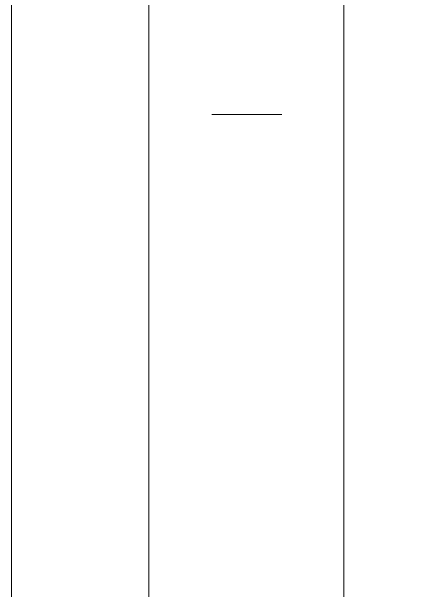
# Model space of a CAD drawing. Header units: millimetres. Extents: x 4544 to 5081, y 1539 to 1788.
# Drawn here: x 4818.5 to 4859, y 1607.6 to 1665.1 of the extents above; entities that cross this region are included whole.
import ezdxf

# ---------------------------------------------------------------- set-up
doc = ezdxf.new("R2010")
doc.units = ezdxf.units.MM
doc.layers.add('图层1实体', color=7, linetype='Continuous')

msp = doc.modelspace()

# ---------------------------------------------------------------- linework, layer by layer
at = {"lineweight": 5, "elevation": -0.0291}
msp.add_lwpolyline([(4818.5124, 1788.1145), (5080.5694, 1788.1145), (5080.5694, 1539.3036), (4818.5124, 1539.3036)], close=True, dxfattribs=at)
at = {"layer": '图层1实体', "lineweight": 5}
msp.add_line((4838.396, 1654.8988, 0.0325), (4845.3472, 1654.8988, 0.0325), dxfattribs=at)
msp.add_line((4838.396, 1654.8988, 0.0325), (4845.3472, 1654.8988, 0.0325), dxfattribs=at)
at = {"layer": '图层1实体', "lineweight": 5, "elevation": 0.0325}
for points in [[(4832.1398, 1781.9326), (4994.1036, 1781.9326), (4994.1036, 1557.0243), (4832.1398, 1557.0243)], [(4851.4957, 1777.3728), (4988.7114, 1777.3728), (4988.7114, 1561.5567), (4851.4957, 1561.5567)]]:
    msp.add_lwpolyline(points, close=True, dxfattribs=at)

doc.saveas('drawing.dxf')
